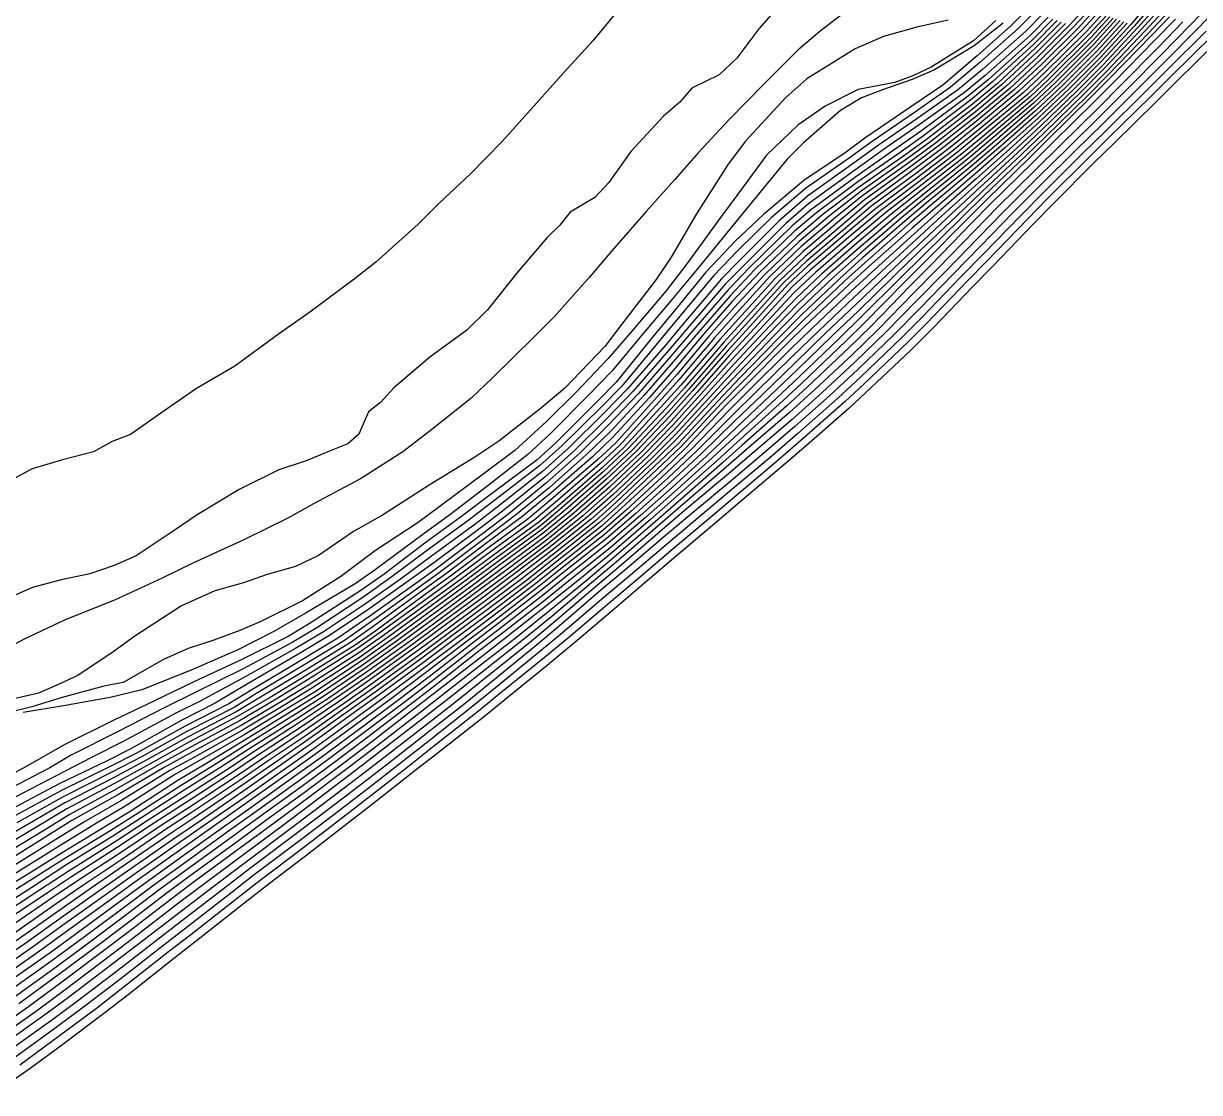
# Model space of a CAD drawing. Header units: feet. Extents: x 333642 to 335017, y 470420 to 471851.
# Drawn here: x 334589.5 to 334685.5, y 470575.5 to 470662.8 of the extents above; entities that cross this region are included whole.
import ezdxf

# ---------------------------------------------------------------- set-up
doc = ezdxf.new("R2010")
doc.units = ezdxf.units.FT
doc.header["$MEASUREMENT"] = 0
doc.layers.add('Contour', color=7, linetype='CONTINUOUS', true_color=0xffffff)

msp = doc.modelspace()

# ---------------------------------------------------------------- linework, layer by layer
at = {"layer": 'Contour', "color": 18, "linetype": 'Continuous', "true_color": 0x000000}
for points, elevation in [([(334652.154008, 470665.365914), (334649.550773, 470662.386239), (334647.758247, 470659.99651), (334646.297211, 470658.636845), (334644.074974, 470657.531073), (334643.097971, 470656.397746), (334641.756883, 470655.239604), (334639.103986, 470652.368813), (334637.306905, 470649.83008), (334636.143623, 470648.616139), (334634.136748, 470647.419254), (334633.305265, 470646.349716), (334632.260598, 470645.353602), (334629.868148, 470642.527731), (334627.402377, 470639.436549), (334625.707057, 470637.782127), (334622.693599, 470635.562247), (334619.75135, 470633.058331), (334618.692731, 470631.888995), (334617.665404, 470631.094004), (334616.896349, 470629.282691), (334615.992263, 470628.495889), (334614.355709, 470627.847125), (334612.590668, 470627.09832), (334610.353768, 470626.384589), (334607.106994, 470624.755675), (334603.68678, 470622.682986), (334601.798543, 470621.405958), (334598.712121, 470619.335878), (334596.909011, 470618.550441), (334594.910817, 470617.87056), (334592.584181, 470617.387179), (334590.240972, 470616.753347), (334587.083643, 470615.387987)], -2.5), ([(334682.259382, 470665.536888), (334679.90969, 470662.746364), (334677.412408, 470660.019369), (334674.929072, 470657.531849), (334672.348817, 470655.084241), (334669.63284, 470652.65119), (334667.183926, 470650.504453), (334663.93852, 470647.740356), (334662.057374, 470646.091713), (334658.529297, 470642.963244), (334656.913834, 470641.51394), (334653.327955, 470638.131115), (334651.864461, 470636.678182), (334648.333768, 470633.135435), (334646.887145, 470631.680606), (334643.592884, 470628.178006), (334641.830909, 470626.488346), (334638.365339, 470623.258565), (334636.699183, 470621.769064), (334632.943551, 470618.801982), (334630.842924, 470617.135143), (334627.586669, 470614.677898), (334624.780601, 470612.587276), (334622.159533, 470610.62658), (334618.454809, 470607.943178), (334616.7841, 470606.734398), (334612.831581, 470603.883291), (334610.557219, 470602.300697), (334607.424668, 470600.100462), (334604.030189, 470597.770715), (334601.937079, 470596.348765), (334597.994981, 470593.607374), (334595.848081, 470592.106506), (334592.591249, 470589.796641), (334589.609464, 470587.674204), (334587.084479, 470585.952672)], -15), ([(334682.402794, 470665.176495), (334680.20393, 470662.623138), (334677.533532, 470659.733164), (334675.223157, 470657.41653), (334672.465111, 470654.784813), (334669.978473, 470652.519163), (334667.32469, 470650.154557), (334664.367892, 470647.562248), (334662.219161, 470645.640406), (334659.036158, 470642.755564), (334657.104875, 470640.98842), (334653.868289, 470637.924136), (334652.073215, 470636.160986), (334648.776276, 470632.90294), (334647.149051, 470631.283705), (334644.007191, 470628.024815), (334641.993301, 470626.119196), (334638.730546, 470623.115151), (334636.825808, 470621.434961), (334633.089267, 470618.490729), (334631.226833, 470617.003145), (334627.725222, 470614.33299), (334625.204026, 470612.437331), (334622.301678, 470610.244869), (334618.941567, 470607.774393), (334616.951056, 470606.319991), (334613.041, 470603.488898), (334611.111526, 470602.132582), (334607.594502, 470599.650758), (334604.626326, 470597.590037), (334602.146093, 470595.869913), (334598.259496, 470593.142541), (334596.54069, 470591.922327), (334592.805598, 470589.235104), (334590.312658, 470587.447796), (334587.319267, 470585.369137)], -15.5), ([(334672.383161, 470664.915106), (334670.111551, 470662.629064), (334667.37091, 470660.165235), (334664.555203, 470657.787291), (334662.042755, 470656.060003), (334658.20498, 470653.447837), (334656.587871, 470652.25857), (334653.212915, 470650.003862), (334649.918228, 470647.222043), (334647.627588, 470645.068834), (334645.206913, 470642.502434), (334642.69839, 470639.433021), (334640.734657, 470637.041098), (334637.890803, 470633.517945), (334636.450028, 470632.065295), (334632.967685, 470628.585117), (334631.452713, 470627.197147), (334627.815629, 470624.488192), (334625.083132, 470622.424822), (334622.388421, 470620.456416), (334618.943821, 470617.857), (334616.968553, 470616.461772), (334612.916439, 470613.839605), (334611.106711, 470612.77026), (334607.277306, 470610.844978), (334603.368041, 470609.040366), (334600.155172, 470607.493522), (334596.881759, 470605.940725), (334592.834784, 470603.916556), (334589.840528, 470602.213947), (334587.389253, 470600.895464)], -5), ([(334682.545326, 470664.811196), (334680.49959, 470662.492637), (334677.655248, 470659.447077), (334675.517287, 470657.301401), (334672.58463, 470654.485432), (334670.324089, 470652.390546), (334667.469448, 470649.803997), (334664.801252, 470647.397148), (334662.381966, 470645.183558), (334659.551897, 470642.564608), (334657.294877, 470640.451934), (334654.430059, 470637.721844), (334652.27689, 470635.624746), (334649.315172, 470632.728662), (334647.354391, 470630.805329), (334644.437158, 470627.862908), (334642.156337, 470625.738261), (334639.10227, 470622.969579), (334636.947339, 470621.096274), (334633.240812, 470618.183636), (334631.605026, 470616.86854), (334627.86692, 470613.988872), (334625.626597, 470612.290257), (334622.448475, 470609.86388), (334619.439261, 470607.616925), (334617.109689, 470605.898112), (334613.26327, 470603.101545), (334611.655597, 470601.961573), (334607.778119, 470599.202631), (334605.229158, 470597.405814), (334602.348778, 470595.368477), (334598.774244, 470592.8264), (334596.900628, 470591.479835), (334593.025198, 470588.661655), (334591.008252, 470587.20905), (334587.543409, 470584.777733)], -16), ([(334677.229075, 470665.199491), (334674.928587, 470662.694617), (334672.372035, 470660.135235), (334669.716285, 470657.67374), (334667.219965, 470655.594048), (334663.931013, 470653.023826), (334661.813663, 470651.464878), (334658.021887, 470648.763798), (334655.811521, 470646.981397), (334653.006664, 470644.610244), (334650.432166, 470642.148257), (334647.706004, 470639.169055), (334645.930859, 470637.162578), (334643.02062, 470633.733076), (334641.407384, 470631.925773), (334638.195063, 470628.391902), (334636.577423, 470626.879071), (334632.918902, 470623.70805), (334631.191047, 470622.253823), (334627.746242, 470619.755762), (334624.776175, 470617.539433), (334622.246365, 470615.71186), (334618.628679, 470613.082934), (334616.731859, 470611.748433), (334612.75995, 470609.239288), (334610.126257, 470607.640315), (334607.14271, 470605.87564), (334603.185785, 470603.74095), (334600.531563, 470602.277217), (334597.065796, 470600.287271), (334593.234306, 470598.206268), (334591.085731, 470596.87867), (334587.621687, 470594.764433)], -9), ([(334687.377886, 470665.407436), (334684.79747, 470662.70524), (334682.385163, 470660.243962), (334679.737293, 470657.565863), (334677.431228, 470655.26943), (334674.762328, 470652.642607), (334672.351653, 470650.25531), (334669.628055, 470647.541945), (334667.455604, 470645.320301), (334664.777873, 470642.569208), (334662.399049, 470640.135002), (334659.931479, 470637.627203), (334657.391693, 470635.164959), (334654.718485, 470632.672433), (334652.256763, 470630.485817), (334649.13604, 470627.812832), (334647.069276, 470626.045351), (334643.45209, 470623.020005), (334641.854736, 470621.653471), (334638.100789, 470618.424529), (334636.378672, 470616.964685), (334632.835161, 470613.932716), (334630.808875, 470612.248691), (334627.586441, 470609.64862), (334624.906871, 470607.508097), (334622.301357, 470605.477703), (334618.926204, 470602.848635), (334616.950188, 470601.334747), (334613.103914, 470598.41002), (334611.329441, 470597.076436), (334607.720424, 470594.376456), (334605.060166, 470592.3633), (334602.404267, 470590.344612), (334599.146914, 470587.822472), (334596.971001, 470586.158907), (334593.179749, 470583.296211), (334591.448962, 470581.998978), (334587.702908, 470579.338631)], -19.5), ([(334677.348366, 470664.833853), (334675.271981, 470662.570345), (334672.498489, 470659.803456), (334670.069471, 470657.548722), (334667.339475, 470655.27369), (334664.296485, 470652.876382), (334661.9535, 470651.135979), (334658.167178, 470648.407453), (334656.305916, 470646.856658), (334653.164541, 470644.198081), (334650.836849, 470641.970172), (334647.887446, 470638.70739), (334646.357975, 470637.012491), (334643.168735, 470633.290302), (334641.793334, 470631.759934), (334638.556742, 470628.235144), (334636.743557, 470626.540998), (334633.129773, 470623.400332), (334631.584027, 470622.086183), (334627.872862, 470619.406673), (334625.165255, 470617.396295), (334622.376019, 470615.382335), (334619.003167, 470612.935137), (334616.874468, 470611.433805), (334612.900453, 470608.882725), (334610.619028, 470607.490777), (334607.269591, 470605.500287), (334603.3051, 470603.331905), (334600.981135, 470602.053367), (334597.210186, 470599.826066), (334593.450787, 470597.745766), (334591.77398, 470596.673852), (334587.823736, 470594.211771)], -9.5), ([(334657.589262, 470664.524494), (334654.53334, 470662.163816), (334652.754394, 470660.676751), (334649.971082, 470657.889651), (334647.153468, 470655.016009), (334644.576776, 470652.254742), (334642.680376, 470650.086523), (334640.355527, 470647.468838), (334637.548961, 470644.253644), (334635.70174, 470642.082704), (334632.844829, 470638.855432), (334631.178916, 470637.208902), (334627.798476, 470633.884714), (334626.039421, 470632.207977), (334622.850178, 470629.65873), (334620.482553, 470627.836477), (334617.024564, 470625.640465), (334613.191718, 470623.602141), (334611.092122, 470622.419355), (334607.489691, 470620.648082), (334603.338092, 470618.742244), (334600.815203, 470617.522817), (334596.927512, 470615.73632), (334592.898832, 470614.112823), (334589.55096, 470612.538777), (334587.239574, 470611.318366)], -3), ([(334682.682501, 470664.445917), (334680.794662, 470662.356755), (334677.778347, 470659.161896), (334675.810603, 470657.185596), (334672.708505, 470654.187059), (334670.668252, 470652.263931), (334667.620004, 470649.454252), (334665.235622, 470647.242058), (334662.549656, 470644.724573), (334660.071195, 470642.385102), (334657.484008, 470639.909633), (334654.998492, 470637.526021), (334652.472295, 470635.082479), (334649.863371, 470632.557098), (334647.541471, 470630.320328), (334644.869469, 470627.696647), (334642.321887, 470625.352516), (334639.488572, 470622.811799), (334637.076, 470620.736876), (334633.542415, 470617.948958), (334631.856267, 470616.593582), (334628.023383, 470613.630361), (334626.05546, 470612.129947), (334622.616858, 470609.470984), (334619.953122, 470607.449989), (334617.274011, 470605.446255), (334613.806742, 470602.894249), (334611.859383, 470601.496767), (334607.981005, 470598.731186), (334605.838467, 470597.20071), (334602.545427, 470594.847014), (334599.406584, 470592.590599), (334597.107438, 470590.911785), (334593.275874, 470588.101612), (334591.676742, 470586.942687), (334587.771089, 470584.185481)], -16.5), ([(334672.594113, 470664.295955), (334670.724003, 470662.409564), (334667.587951, 470659.617486), (334665.154647, 470657.584663), (334662.241338, 470655.54905), (334658.789294, 470653.188368), (334656.824362, 470651.752395), (334653.359694, 470649.356136), (334650.548754, 470646.94644), (334647.826359, 470644.291386), (334645.860754, 470642.244781), (334642.967871, 470638.755919), (334641.391181, 470636.851665), (334638.345971, 470633.203706), (334636.744714, 470631.574674), (334633.491617, 470628.351187), (334631.672108, 470626.71163), (334627.993554, 470623.903438), (334625.784486, 470622.217853), (334622.605706, 470619.884658), (334619.613489, 470617.650493), (334617.208702, 470615.944448), (334613.4426, 470613.458482), (334611.432409, 470612.267372), (334607.430273, 470610.124968), (334603.478334, 470608.166588), (334601.097765, 470606.986487), (334597.23337, 470605.016223), (334593.349194, 470603.046685), (334591.648011, 470602.031136), (334587.836374, 470600.054087)], -5.5), ([(334687.59708, 470664.712728), (334685.430918, 470662.460629), (334682.628907, 470659.632869), (334680.350581, 470657.339107), (334677.648163, 470654.662548), (334675.358546, 470652.410788), (334672.586465, 470649.660754), (334670.259049, 470647.316318), (334667.681345, 470644.672061), (334665.399484, 470642.335191), (334662.629549, 470639.477375), (334660.561666, 470637.395854), (334657.623571, 470634.560595), (334655.348524, 470632.440613), (334652.488495, 470629.90997), (334649.784072, 470627.583953), (334647.283116, 470625.47189), (334644.084359, 470622.812331), (334642.066861, 470621.109129), (334638.410422, 470618.021146), (334636.844421, 470616.702585), (334633.060351, 470613.451134), (334631.389723, 470612.061715), (334627.806406, 470609.128056), (334625.555337, 470607.301127), (334622.521627, 470604.918793), (334619.588533, 470602.618774), (334617.171123, 470600.754938), (334613.576596, 470598.01369), (334611.797324, 470596.665371), (334607.96972, 470593.790318), (334605.809761, 470592.134674), (334602.649524, 470589.704954), (334599.878328, 470587.559111), (334597.216904, 470585.499885), (334593.801627, 470582.905323), (334591.905739, 470581.48484), (334587.986159, 470578.676611)], -20), ([(334682.816004, 470664.082376), (334681.088188, 470662.214208), (334677.903632, 470658.878421), (334676.102243, 470657.068242), (334672.837902, 470653.890692), (334671.009573, 470652.13795), (334667.778246, 470649.106874), (334665.668184, 470647.094112), (334662.726234, 470644.267004), (334660.588898, 470642.211905), (334657.678317, 470639.367281), (334655.567003, 470637.330429), (334652.665732, 470634.540146), (334650.414675, 470632.38211), (334647.715242, 470629.833152), (334645.301491, 470627.523292), (334642.490491, 470624.962701), (334639.887134, 470622.643653), (334637.215333, 470620.359968), (334633.984869, 470617.786858), (334631.986368, 470616.185969), (334628.193528, 470613.260666), (334626.487105, 470611.953068), (334622.791003, 470609.070735), (334620.468234, 470607.289816), (334617.441232, 470604.99276), (334614.373032, 470602.705391), (334612.040826, 470601.012726), (334608.195599, 470598.266199), (334606.437747, 470596.991129), (334602.756309, 470594.335618), (334600.051391, 470592.368316), (334597.316589, 470590.335626), (334593.976576, 470587.865048), (334591.929648, 470586.365066), (334588.032601, 470583.594718)], -17), ([(334677.471187, 470664.468412), (334675.614712, 470662.442783), (334672.625885, 470659.471517), (334670.423009, 470657.422119), (334667.459805, 470654.953507), (334664.667432, 470652.732474), (334662.096478, 470650.804481), (334658.329333, 470648.058957), (334656.789507, 470646.732632), (334653.313751, 470643.792727), (334651.230926, 470641.808377), (334648.109947, 470638.333991), (334646.715371, 470636.82263), (334643.465586, 470633.069646), (334642.000774, 470631.442741), (334638.887109, 470628.110977), (334636.870465, 470626.22847), (334633.457424, 470623.264508), (334631.707862, 470621.798917), (334627.973579, 470619.082465), (334625.536045, 470617.271293), (334622.492933, 470615.056434), (334619.384077, 470612.79123), (334617.016702, 470611.115205), (334613.055155, 470608.531931), (334611.1061, 470607.33946), (334607.39124, 470605.123181), (334603.457582, 470602.915099), (334601.465674, 470601.810857), (334597.440474, 470599.344177), (334594.434699, 470597.614759), (334592.137346, 470596.177644), (334588.08829, 470593.649373)], -10), ([(334677.599141, 470664.104952), (334675.955236, 470662.310269), (334672.755603, 470659.14073), (334670.775379, 470657.292563), (334667.586298, 470654.639823), (334665.032888, 470652.594172), (334662.226747, 470650.472215), (334658.687147, 470647.864651), (334656.981821, 470646.411885), (334653.429183, 470643.406672), (334651.59184, 470641.668945), (334648.459543, 470638.19823), (334646.878337, 470636.481124), (334643.800652, 470632.938077), (334642.131223, 470631.085287), (334639.205162, 470627.988561), (334636.991795, 470625.915591), (334633.789238, 470623.130103), (334631.827471, 470621.506846), (334628.077814, 470618.760204), (334625.904703, 470617.144281), (334622.61031, 470614.732398), (334619.766587, 470612.652356), (334617.155378, 470610.796185), (334613.271364, 470608.227766), (334611.504397, 470607.141824), (334607.513959, 470604.743364), (334603.745319, 470602.552969), (334601.906153, 470601.51455), (334597.737518, 470598.864933), (334595.474038, 470597.515978), (334592.429251, 470595.652181), (334588.351861, 470593.101685)], -10.5), ([(334637.930185, 470663.748341), (334635.987646, 470661.386635), (334633.633972, 470658.808891), (334631.402169, 470656.301098), (334628.558117, 470653.150968), (334626.005127, 470650.528983), (334623.453573, 470648.145067), (334621.739179, 470646.441167), (334618.263683, 470643.321164), (334616.490371, 470641.939365), (334612.889548, 470639.238068), (334610.323462, 470637.452443), (334606.748009, 470634.832045), (334603.629531, 470633.019052), (334601.068162, 470631.240328), (334598.240254, 470629.258116), (334596.731169, 470628.696356), (334595.217083, 470627.828447), (334592.686692, 470627.187513), (334590.21757, 470626.457561), (334586.757584, 470624.605887)], -2), ([(334677.923433, 470663.475736), (334676.553605, 470661.979344), (334673.022249, 470658.49521), (334671.464865, 470657.025591), (334667.844241, 470654.016127), (334665.75946, 470652.319248), (334662.491142, 470649.810188), (334659.492254, 470647.55702), (334657.238051, 470645.671127), (334653.720809, 470642.686503), (334652.263121, 470641.319575), (334649.176365, 470637.937142), (334647.189132, 470635.776793), (334644.48036, 470632.685134), (334642.376773, 470630.356381), (334639.849922, 470627.743129), (334637.232183, 470625.283391), (334634.468013, 470622.869853), (334632.05921, 470620.912601), (334628.303552, 470618.126778), (334626.628416, 470616.878456), (334622.851008, 470614.097872), (334620.51451, 470612.389856), (334617.40118, 470610.169242), (334614.028863, 470607.894899), (334611.775699, 470606.457699), (334607.81349, 470603.9879), (334605.008901, 470602.219566), (334602.376888, 470600.609353), (334598.643766, 470598.191615), (334596.623114, 470596.926032), (334592.809518, 470594.594105), (334589.529726, 470592.50192), (334587.081003, 470590.987509)], -11.5), ([(334674.240631, 470662.937972), (334672.116601, 470660.793243), (334669.016859, 470657.924328), (334666.978699, 470656.231159), (334663.222291, 470653.333765), (334661.535247, 470652.109186), (334657.767013, 470649.490812), (334654.80508, 470647.23583), (334652.665943, 470645.433804), (334649.610983, 470642.506155), (334647.36545, 470640.115031), (334645.064516, 470637.464584), (334642.703969, 470634.668536), (334640.582017, 470632.258393), (334637.628665, 470629.026209), (334635.94896, 470627.426015), (334632.584124, 470624.49039), (334630.192946, 470622.525365), (334627.44673, 470620.481826), (334623.971439, 470617.855378), (334621.951635, 470616.395935), (334618.050394, 470613.574732), (334616.198341, 470612.27256), (334612.489314, 470609.990744), (334609.126606, 470607.964892), (334606.859854, 470606.615915), (334602.961737, 470604.574316), (334599.635328, 470602.731047), (334596.79827, 470601.206563), (334592.884056, 470599.167706), (334589.668416, 470597.30032), (334587.193971, 470595.877035)], -8), ([(334683.553064, 470663.178756), (334681.879045, 470661.44164), (334678.534537, 470658.033005), (334676.973505, 470656.463469), (334673.583812, 470653.118749), (334671.876142, 470651.430601), (334668.390568, 470648.037247), (334666.978439, 470646.592197), (334663.551284, 470643.057582), (334661.924704, 470641.433549), (334658.686117, 470638.084821), (334656.922771, 470636.358878), (334653.497214, 470633.130563), (334651.84151, 470631.598385), (334648.192512, 470628.381189), (334646.56968, 470626.930079), (334642.980549, 470623.788087), (334641.085281, 470622.134637), (334637.708442, 470619.219245), (334635.410502, 470617.289634), (334632.444063, 470614.851961), (334629.635437, 470612.610055), (334627.183593, 470610.687284), (334623.63589, 470607.924746), (334621.880365, 470606.564554), (334618.038624, 470603.575852), (334616.132092, 470602.12323), (334612.623105, 470599.480602), (334609.960822, 470597.528773), (334607.253137, 470595.531753), (334603.576771, 470592.841092), (334601.904921, 470591.599639), (334598.010963, 470588.581783), (334596.154878, 470587.185517), (334592.647313, 470584.54493), (334589.909672, 470582.51753), (334587.211854, 470580.644182)], -18.5), ([(334678.200914, 470663.365902), (334676.681661, 470661.703071), (334673.198686, 470658.249454), (334671.72241, 470656.850678), (334667.967006, 470653.705734), (334666.116387, 470652.181605), (334662.635423, 470649.484882), (334659.920463, 470647.395405), (334657.387768, 470645.272485), (334654.192664, 470642.523552), (334652.436701, 470640.862952), (334649.572791, 470637.787887), (334647.36099, 470635.399485), (334644.820828, 470632.548124), (334642.495118, 470629.988421), (334640.1744, 470627.617697), (334637.356937, 470624.968592), (334634.81277, 470622.741706), (334632.174364, 470620.61252), (334628.562469, 470617.913195), (334626.854171, 470616.641811), (334622.974356, 470613.782646), (334620.886116, 470612.255396), (334617.522922, 470609.851337), (334614.42136, 470607.738014), (334611.912269, 470606.107048), (334607.986707, 470603.620088), (334605.624418, 470602.089077), (334602.549212, 470600.159321), (334599.162857, 470597.976795), (334596.807286, 470596.467658), (334592.964949, 470594.083798), (334590.175921, 470592.272597), (334587.282067, 470590.428648)], -12), ([(334684.16633, 470662.943386), (334682.13565, 470660.851089), (334679.129147, 470657.795835), (334677.209005, 470655.872344), (334674.168353, 470652.876203), (334672.117249, 470650.847606), (334669.002206, 470647.779166), (334667.224503, 470645.963614), (334664.158956, 470642.807024), (334662.167263, 470640.790347), (334659.303445, 470637.853955), (334657.156722, 470635.765429), (334654.093523, 470632.904671), (334652.040335, 470631.052591), (334648.531332, 470628.020102), (334646.884053, 470626.577364), (334643.152951, 470623.381505), (334641.490242, 470621.945653), (334637.893263, 470618.831716), (334635.892143, 470617.131774), (334632.632648, 470614.394129), (334630.22361, 470612.42738), (334627.374613, 470610.167529), (334624.259415, 470607.720219), (334622.088703, 470606.036099), (334618.284421, 470603.087231), (334616.718173, 470601.894691), (334612.848871, 470598.953096), (334610.643109, 470597.312663), (334607.482938, 470594.959012), (334604.311898, 470592.594065), (334602.163288, 470590.979387), (334598.437158, 470588.091312), (334596.723465, 470586.797297), (334592.905959, 470583.918353), (334590.684927, 470582.262875), (334587.456586, 470579.995822)], -19), ([(334678.476267, 470663.263357), (334676.799102, 470661.426964), (334673.482304, 470658.128001), (334671.827381, 470656.563688), (334668.088276, 470653.402966), (334666.463241, 470652.046176), (334662.779001, 470649.155965), (334660.349673, 470647.241742), (334657.539852, 470644.873494), (334654.672975, 470642.376081), (334652.592685, 470640.398576), (334649.969395, 470637.634611), (334647.526553, 470635.019716), (334645.163182, 470632.411595), (334642.612702, 470629.620479), (334640.498694, 470627.488742), (334637.485348, 470624.655063), (334635.159434, 470622.613319), (334632.290712, 470620.311685), (334628.930037, 470617.778272), (334626.977365, 470616.327762), (334623.10173, 470613.470414), (334621.253765, 470612.116992), (334617.643938, 470609.530492), (334614.820808, 470607.585981), (334612.053423, 470605.752993), (334608.179564, 470603.25899), (334606.233588, 470601.96346), (334602.712406, 470599.708014), (334599.688209, 470597.767345), (334596.987165, 470596.002318), (334593.141512, 470593.581459), (334590.824688, 470592.048727), (334587.483758, 470589.861446)], -12.5), ([(334664.99667, 470663.082792), (334662.437873, 470662.513223), (334659.722341, 470661.741115), (334657.396844, 470660.738641), (334653.464328, 470658.298658), (334651.752103, 470656.784996), (334648.435031, 470653.177383), (334646.980854, 470651.242055), (334644.45848, 470647.287602), (334642.394193, 470643.725496), (334641.150717, 470641.91411), (334638.255347, 470638.126314), (334636.966151, 470636.436926), (334633.693865, 470633.044632), (334631.823483, 470631.45613), (334628.325858, 470628.716799), (334626.344867, 470627.407508), (334622.618505, 470625.129897), (334618.807707, 470622.659406), (334616.459407, 470621.341042), (334613.578036, 470619.386018), (334611.722946, 470618.475823), (334609.40981, 470617.837498), (334607.476364, 470617.130892), (334605.133026, 470616.485833), (334602.413402, 470615.267604), (334598.602932, 470612.793715), (334596.906645, 470611.573469), (334593.933748, 470609.56603), (334592.22383, 470608.784154), (334590.737171, 470608.122752), (334587.66697, 470607.430015)], -3.5), ([(334678.754776, 470663.161564), (334676.918761, 470661.149909), (334673.769531, 470658.010956), (334671.929376, 470656.272184), (334668.306426, 470653.181239), (334666.698872, 470651.82448), (334662.926654, 470648.828256), (334660.776773, 470647.093477), (334657.694063, 470644.47305), (334655.15681, 470642.239205), (334652.735758, 470639.930857), (334650.364034, 470637.474984), (334647.687697, 470634.639402), (334645.506029, 470632.273873), (334642.731177, 470629.254326), (334640.821554, 470627.354908), (334637.615507, 470624.341625), (334635.506392, 470622.483514), (334632.408849, 470620.010858), (334629.303115, 470617.649372), (334627.094927, 470616.009721), (334623.234458, 470613.162463), (334621.615493, 470611.973367), (334617.768984, 470609.210765), (334615.224776, 470607.436624), (334612.200457, 470605.395355), (334608.435896, 470602.929897), (334606.773072, 470601.799367), (334602.87013, 470599.256764), (334600.214455, 470597.558951), (334597.16558, 470595.533001), (334593.337234, 470593.087766), (334591.465698, 470591.826806), (334587.694858, 470589.296218)], -13), ([(334679.041685, 470663.059914), (334677.044818, 470660.870987), (334674.055504, 470657.887458), (334672.029047, 470655.977152), (334668.626632, 470653.047567), (334666.817927, 470651.50981), (334663.080431, 470648.503009), (334661.199358, 470646.948371), (334657.851245, 470644.072262), (334655.639431, 470642.108254), (334652.870419, 470639.464017), (334650.754543, 470637.306622), (334647.846231, 470634.260374), (334645.847934, 470632.13324), (334642.852186, 470628.891722), (334641.141676, 470627.214786), (334637.74864, 470624.029383), (334635.852211, 470622.351033), (334632.536533, 470619.713174), (334629.685307, 470617.518693), (334627.215887, 470615.681282), (334623.578734, 470612.991206), (334621.788915, 470611.669929), (334617.913545, 470608.882217), (334615.63176, 470607.277191), (334612.342759, 470605.015524), (334608.952955, 470602.757125), (334606.944596, 470601.385867), (334603.023421, 470598.800687), (334600.73975, 470597.337501), (334597.341282, 470595.051337), (334593.74684, 470592.706409), (334591.93644, 470591.470604), (334587.937874, 470588.729266)], -13.5), ([(334672.820186, 470663.684383), (334671.328463, 470662.172098), (334667.808042, 470659.071619), (334665.754707, 470657.372396), (334662.442213, 470655.037849), (334659.392576, 470652.943912), (334657.052378, 470651.23714), (334653.505916, 470648.710411), (334651.17057, 470646.683448), (334648.029405, 470643.523858), (334646.498601, 470641.974611), (334643.266897, 470638.158112), (334641.971777, 470636.609529), (334638.831275, 470632.985436), (334636.941435, 470631.039688), (334634.012188, 470628.137011), (334631.879415, 470626.227652), (334628.191412, 470623.328006), (334626.474261, 470622.001728), (334622.813626, 470619.315903), (334620.277336, 470617.450812), (334617.419267, 470615.435599), (334613.999132, 470613.156102), (334611.653031, 470611.759732), (334607.603639, 470609.463712), (334603.932724, 470607.487168), (334601.936179, 470606.492975), (334597.656371, 470604.191405), (334595.05223, 470602.870561), (334592.17202, 470601.383752), (334588.132623, 470599.289361)], -6), ([(334668.896241, 470663.047332), (334667.058142, 470661.399095), (334663.608008, 470659.255073), (334662.178831, 470658.581312), (334660.63831, 470658.007794), (334657.655549, 470657.419137), (334654.971672, 470656.072463), (334652.738056, 470654.521343), (334650.159137, 470652.077863), (334647.833056, 470648.870311), (334646.408604, 470646.963065), (334643.657644, 470643.195031), (334641.980358, 470640.989475), (334639.176447, 470637.692199), (334637.254175, 470635.46098), (334634.618467, 470632.699646), (334632.19536, 470630.321367), (334629.624043, 470627.942689), (334627.141906, 470626.089177), (334623.425666, 470623.316361), (334621.724696, 470622.062829), (334618.247397, 470619.793614), (334615.422936, 470617.674817), (334612.290423, 470615.682261), (334608.875969, 470613.984625), (334607.167416, 470613.242403), (334605.044225, 470612.471428), (334602.957182, 470611.780325), (334600.935273, 470610.88236), (334597.643343, 470608.992876), (334596.077825, 470608.697703), (334592.665373, 470607.789127), (334590.177853, 470607.022959), (334588.186266, 470606.535134)], -4), ([(334679.330614, 470662.957369), (334677.168814, 470660.589037), (334674.344415, 470657.766475), (334672.128622, 470655.680318), (334668.952981, 470652.919811), (334666.934605, 470651.190555), (334663.243773, 470648.182604), (334661.615545, 470646.804554), (334658.017221, 470643.676945), (334656.116335, 470641.978807), (334653.000938, 470639.002055), (334651.138749, 470637.127108), (334648.003886, 470633.884378), (334646.187427, 470631.98794), (334642.977356, 470628.534405), (334641.457715, 470627.066914), (334637.886013, 470623.719484), (334636.195419, 470622.214584), (334632.668457, 470619.416536), (334630.070548, 470617.390652), (334627.337585, 470615.349959), (334623.973014, 470612.85391), (334621.916233, 470611.328572), (334618.062841, 470608.554005), (334616.03808, 470607.11716), (334612.491448, 470604.63505), (334609.479789, 470602.599288), (334607.103575, 470600.964289), (334603.1881, 470598.352564), (334601.265469, 470597.104871), (334597.533868, 470594.56073), (334594.44186, 470592.486675), (334592.173662, 470590.92029), (334588.220619, 470588.163662)], -14), ([(334673.17216, 470663.324532), (334671.694539, 470661.82286), (334668.009814, 470658.568987), (334666.321253, 470657.177124), (334662.637704, 470654.531036), (334660.004771, 470652.708115), (334657.265901, 470650.751249), (334653.623498, 470648.108613), (334651.736214, 470646.483342), (334648.368023, 470643.120245), (334646.834268, 470641.561847), (334643.736794, 470637.95886), (334642.177339, 470636.12238), (334639.269072, 470632.798248), (334637.106374, 470630.535237), (334634.500011, 470627.954981), (334632.065725, 470625.772193), (334628.612171, 470623.001817), (334626.865013, 470621.6558), (334622.999314, 470618.785702), (334620.916647, 470617.266844), (334617.606417, 470614.932622), (334614.576807, 470612.888519), (334611.891914, 470611.291151), (334607.850998, 470608.91739), (334605.152297, 470607.331089), (334602.434293, 470605.930933), (334598.223788, 470603.566634), (334596.338269, 470602.616859), (334592.48037, 470600.749226), (334588.352308, 470598.573996)], -6.5), ([(334682.94746, 470663.722219), (334681.37914, 470662.063633), (334678.031907, 470658.597457), (334676.39134, 470656.948465), (334672.974021, 470653.597362), (334671.346713, 470652.011275), (334667.946137, 470648.763481), (334666.096295, 470646.950595), (334662.915803, 470643.814525), (334661.100077, 470642.040054), (334657.883998, 470638.830803), (334656.128971, 470637.128778), (334652.863476, 470634.003649), (334650.96272, 470632.197477), (334647.880431, 470629.348022), (334645.730466, 470627.339981), (334642.656206, 470624.57223), (334640.287549, 470622.476128), (334637.365806, 470619.981299), (334634.445242, 470617.62371), (334632.12005, 470615.758927), (334628.509372, 470612.964491), (334626.822934, 470611.661926), (334622.985532, 470608.660798), (334620.989481, 470607.121322), (334617.623627, 470604.53267), (334614.953026, 470602.516958), (334612.224556, 470600.511796), (334608.642409, 470597.936939), (334606.833543, 470596.611635), (334602.980332, 470593.816318), (334600.702663, 470592.146131), (334597.529405, 470589.752954), (334594.696835, 470587.642528), (334592.165633, 470585.771029), (334588.377167, 470583.053457)], -17.5), ([(334673.542244, 470663.174976), (334671.857053, 470661.463217), (334668.285878, 470658.245634), (334666.667775, 470656.911869), (334662.812861, 470654.056191), (334660.599373, 470652.497708), (334657.460409, 470650.288302), (334653.76424, 470647.565775), (334652.245817, 470646.26739), (334648.789025, 470642.882036), (334647.031696, 470641.066794), (334644.193749, 470637.786599), (334642.356587, 470635.642629), (334639.704718, 470632.616055), (334637.27448, 470630.031781), (334634.98239, 470627.786642), (334632.238912, 470625.332067), (334629.154806, 470622.814261), (334627.095867, 470621.238931), (334623.19088, 470618.2837), (334621.53111, 470617.083717), (334617.780779, 470614.433823), (334615.17539, 470612.623102), (334612.155867, 470610.813961), (334608.160337, 470608.417459), (334606.281578, 470607.262999), (334602.709005, 470605.436396), (334598.74057, 470603.237151), (334596.523147, 470602.125323), (334592.607278, 470600.200705), (334588.499445, 470597.96919)], -7), ([(334677.733882, 470663.745314), (334676.291962, 470662.171088), (334672.889051, 470658.812436), (334671.125027, 470657.158664), (334667.715481, 470654.327903), (334665.396917, 470652.457095), (334662.356422, 470650.140097), (334659.085619, 470647.70823), (334657.1114, 470646.0461), (334653.544267, 470643.026603), (334651.944344, 470641.522925), (334648.812394, 470638.067456), (334647.034234, 470636.133102), (334644.139577, 470632.811302), (334642.25602, 470630.722589), (334639.526462, 470627.866337), (334637.112025, 470625.60023), (334634.126513, 470622.998918), (334631.944175, 470621.211065), (334628.187204, 470618.44117), (334626.269426, 470617.013815), (334622.730337, 470614.414866), (334620.140842, 470612.521706), (334617.278005, 470610.482848), (334613.645012, 470608.057792), (334611.640723, 470606.803208), (334607.654948, 470604.359898), (334604.395404, 470602.360263), (334602.18962, 470601.054693), (334598.135931, 470598.415149), (334596.429474, 470597.373501), (334592.669313, 470595.110176), (334588.895316, 470592.743576)], -11), ([(334673.889844, 470663.056113), (334671.987361, 470661.1267), (334668.653891, 470658.073885), (334666.830664, 470656.566395), (334662.974361, 470653.640802), (334661.1568, 470652.338132), (334657.62465, 470649.881355), (334654.286998, 470647.390641), (334652.467441, 470645.849663), (334649.198889, 470642.690592), (334647.199496, 470640.592074), (334644.628317, 470637.623497), (334642.530963, 470635.156681), (334640.143344, 470632.43721), (334637.44704, 470629.527212), (334635.466789, 470627.611751), (334632.410746, 470624.909363), (334629.675341, 470622.66781), (334627.280319, 470620.857208), (334623.559381, 470618.038272), (334621.782762, 470616.757154), (334617.91455, 470613.995021), (334615.70213, 470612.439568), (334612.340537, 470610.392907), (334608.622704, 470608.149705), (334606.698669, 470606.978256), (334602.852366, 470604.995106), (334599.194815, 470602.965426), (334596.667766, 470601.660041), (334592.740568, 470599.673898), (334588.95275, 470597.549539)], -7.5), ([(334683.078435, 470663.367011), (334681.666425, 470661.903596), (334678.16398, 470658.319814), (334676.677027, 470656.825392), (334673.118091, 470653.308128), (334671.678385, 470651.882629), (334668.125711, 470648.425765), (334666.517491, 470646.808956), (334663.122525, 470643.370893), (334661.600061, 470641.864807), (334658.107316, 470638.306219), (334656.677819, 470636.914806), (334653.071721, 470633.47877), (334651.501067, 470631.996973), (334648.041508, 470628.8689), (334646.153535, 470627.143746), (334642.821333, 470624.183071), (334640.687665, 470622.30716), (334637.53335, 470619.599555), (334634.92692, 470617.452528), (334632.273879, 470615.307094), (334629.061419, 470612.788843), (334627.003004, 470611.187511), (334623.206593, 470608.236135), (334621.51743, 470606.930586), (334617.819874, 470604.060836), (334615.539601, 470602.327164), (334612.418583, 470599.999981), (334609.294197, 470597.730574), (334607.047169, 470596.079487), (334603.220578, 470593.295757), (334601.350287, 470591.916199), (334597.760061, 470589.167986), (334595.427567, 470587.418105), (334592.401882, 470585.15893), (334589.133524, 470582.776985)], -18), ([(334674.58602, 470662.817202), (334672.245175, 470660.465577), (334669.364935, 470657.79851), (334667.100125, 470655.913571), (334663.572486, 470653.175932), (334661.674933, 470651.789763), (334657.88961, 470649.12561), (334655.309677, 470647.106496), (334652.84146, 470645.022943), (334650.022839, 470642.326175), (334647.533126, 470639.639459), (334645.499181, 470637.307266), (334642.876637, 470634.184384), (334641.015043, 470632.079075), (334637.835146, 470628.556914), (334636.402887, 470627.215924), (334632.760861, 470624.076695), (334630.708077, 470622.377206), (334627.605876, 470620.111609), (334624.381574, 470617.686304), (334622.110875, 470616.042066), (334618.262203, 470613.235782), (334616.586751, 470612.057661), (334612.63108, 470609.600018), (334609.632091, 470607.790898), (334607.008365, 470606.247747), (334603.07208, 470604.155664), (334600.08193, 470602.502367), (334596.929789, 470600.74824), (334593.047931, 470598.679807), (334590.382455, 470597.082281), (334587.419022, 470595.319052)], -8.5), ([(334686.057718, 470662.200036), (334682.874485, 470659.025517), (334680.960997, 470657.107358), (334677.867829, 470654.059549), (334675.949769, 470652.173518), (334672.828921, 470649.07109), (334670.886319, 470647.093217), (334667.911225, 470644.028631), (334666.015264, 470642.096063), (334662.868443, 470638.827513), (334661.185024, 470637.150769), (334657.860429, 470633.960018), (334655.975179, 470632.201422), (334652.723435, 470629.334383), (334650.436261, 470627.359147), (334647.514539, 470624.888959), (334644.759012, 470622.580416), (334642.304817, 470620.51575), (334639.065205, 470617.773937), (334637.078461, 470616.101271), (334633.525053, 470613.072409), (334631.797354, 470611.638997), (334628.044106, 470608.578146), (334626.20384, 470607.079466), (334622.750862, 470604.351288), (334620.261204, 470602.391245), (334617.392392, 470600.162589), (334614.275347, 470597.771924), (334612.040272, 470596.069173), (334608.240153, 470593.208206), (334606.547065, 470591.895383), (334602.896098, 470589.060159), (334600.616086, 470587.296189), (334597.476096, 470584.835415), (334594.625783, 470582.649587), (334592.182112, 470580.822159), (334588.395385, 470578.083839)], -20.5), ([(334679.620191, 470662.853106), (334677.291092, 470660.304915), (334674.635879, 470657.648215), (334672.234662, 470655.38279), (334669.28867, 470652.788066), (334667.053388, 470650.855088), (334663.521435, 470647.92487), (334661.907138, 470646.532839), (334658.19802, 470643.278083), (334656.58833, 470641.83772), (334653.127296, 470638.542195), (334651.520327, 470636.938365), (334648.165835, 470633.512154), (334646.528693, 470631.837141), (334643.218254, 470628.295484), (334641.689699, 470626.829166), (334638.033752, 470623.414341), (334636.537137, 470622.072188), (334632.802757, 470619.11505), (334630.455799, 470617.265152), (334627.460321, 470615.018621), (334624.3729, 470612.721874), (334622.03703, 470610.9828), (334618.217479, 470608.229222), (334616.440464, 470606.956268), (334612.650619, 470604.258898), (334610.01282, 470602.451354), (334607.258303, 470600.537084), (334603.447806, 470597.962733), (334601.720202, 470596.818533), (334597.751477, 470594.082918), (334595.142294, 470592.293296), (334592.386116, 470590.364558), (334588.905187, 470587.911592)], -14.5), ([(334686.668605, 470661.913596), (334683.129428, 470658.42954), (334681.560447, 470656.862346), (334678.098141, 470653.468188), (334676.528819, 470651.923611), (334673.086282, 470648.493484), (334671.50516, 470646.867819), (334668.154721, 470643.399427), (334666.617204, 470641.843084), (334663.20416, 470638.278953), (334661.711043, 470636.805088), (334658.110796, 470633.371068), (334656.589964, 470631.946804), (334652.966707, 470628.760944), (334651.083156, 470627.130369), (334647.749819, 470624.306877), (334645.437003, 470622.353192), (334642.546175, 470619.918123), (334639.742623, 470617.531869), (334637.310416, 470615.477196), (334634.187299, 470612.824094), (334632.020296, 470611.02533), (334628.381977, 470608.07723), (334626.780177, 470606.772626), (334622.986772, 470603.773949), (334620.933234, 470602.16063), (334617.628849, 470599.569994), (334614.992314, 470597.532979), (334612.27824, 470595.451675), (334608.832476, 470592.839608), (334606.96764, 470591.389321), (334603.155732, 470588.411863), (334601.348287, 470587.01871), (334597.749728, 470584.170352), (334595.460444, 470582.397892), (334592.445696, 470580.143329), (334589.207871, 470577.771424)], -21), ([(334669.499642, 470662.839024), (334667.110745, 470660.978419), (334663.877879, 470659.044984), (334662.049896, 470658.230396), (334659.632114, 470657.410828), (334657.917612, 470656.737054), (334656.198545, 470655.707412), (334653.194535, 470653.073607), (334651.854699, 470651.748164), (334648.757822, 470647.94877), (334647.182342, 470646.013706), (334644.53605, 470642.787037), (334642.365523, 470640.183604), (334639.967755, 470637.340337), (334637.564446, 470634.464379), (334635.561399, 470632.373233), (334632.521956, 470629.329654), (334630.669779, 470627.632197), (334627.540036, 470625.183411), (334624.325325, 470622.706413), (334622.121878, 470621.091658), (334618.230263, 470618.215066), (334616.593004, 470617.072993), (334612.590157, 470614.688024), (334609.945134, 470613.167557), (334606.99931, 470611.673352), (334603.206712, 470610.021555), (334599.168949, 470608.42042), (334596.568327, 470607.780411), (334592.772714, 470607.098298), (334589.48074, 470606.553543)], -4.5), ([(334686.926047, 470661.309256), (334683.58381, 470658.017977), (334681.980836, 470656.424261), (334678.547635, 470653.055721), (334676.927993, 470651.460141), (334673.514827, 470648.048562), (334671.979189, 470646.464217), (334668.637708, 470642.98913), (334667.012931, 470641.330478), (334663.843547, 470638.023587), (334661.949416, 470636.155493), (334658.690681, 470633.053509), (334656.925519, 470631.417463), (334653.227125, 470628.178332), (334651.722852, 470626.883009), (334647.987283, 470623.718283), (334646.107687, 470622.121764), (334642.789123, 470619.321652), (334640.423631, 470617.296589), (334637.557704, 470614.849025), (334634.878333, 470612.570833), (334632.254325, 470610.383177), (334629.116226, 470607.834185), (334627.03195, 470606.15554), (334623.25059, 470603.188243), (334621.604997, 470601.902971), (334617.870979, 470598.965925), (334615.712353, 470597.293384), (334612.526664, 470594.831348), (334609.599777, 470592.580171), (334607.225877, 470590.73063), (334603.636154, 470587.904932), (334601.876994, 470586.542521), (334598.044178, 470583.498334), (334596.290871, 470582.131064), (334592.718279, 470579.454337), (334590.041138, 470577.477959), (334587.21649, 470575.529669)], -21.5)]:
    msp.add_lwpolyline(points, dxfattribs=dict(at, elevation=elevation))

doc.saveas('drawing.dxf')
